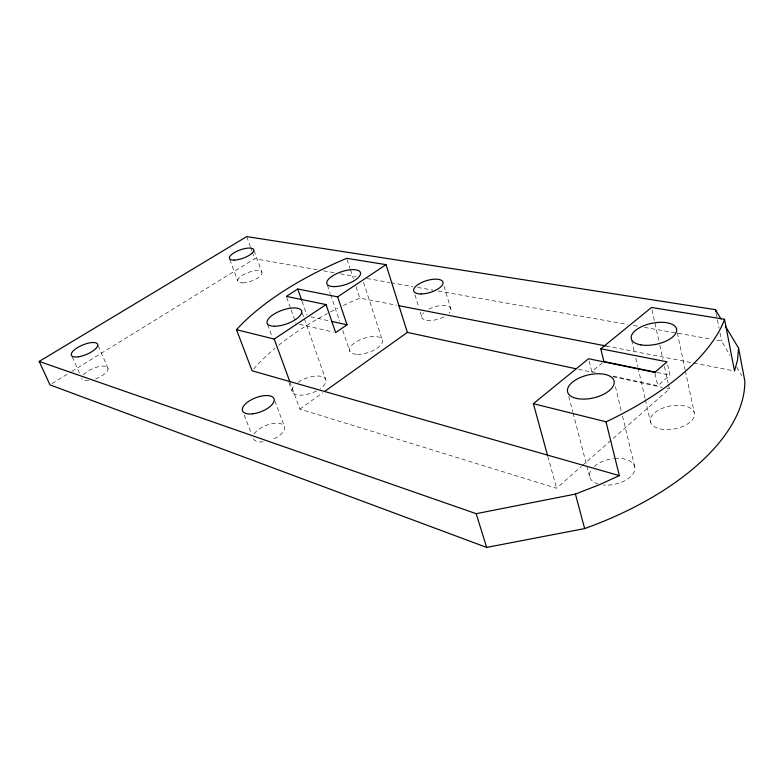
<?xml version="1.0" encoding="UTF-8"?>
<svg xmlns="http://www.w3.org/2000/svg" width="784" height="784" viewBox="0 0 784 784"><rect width="100%" height="100%" fill="white"/><g stroke="black" fill="none" stroke-linecap="round" stroke-linejoin="round"><path stroke-width="0.59" stroke-dasharray="3.92 2.94" d="M289.766 381.534L299.86 409.081L556.581 488.246L581.346 466.441M582.267 465.627L669.428 388.913L668.38 384.18M612.98 376.114L657.776 385.757L669.948 375.154L667.517 364.06M589.156 361.061L591.763 371.547L603.896 361.542M299.86 409.081L322.753 392.755M52.048 383.582L70.766 372.057M71.805 371.42L254.751 258.74L317.481 269.784M323.508 270.843L334.366 272.754M340.393 273.822L356.083 276.585M366.932 278.496L389.854 282.534M391.059 282.74L412.776 286.572M417.598 287.414L433.278 290.178M438.099 291.031L627.484 324.39M633.521 325.448L638.343 326.301M644.37 327.359L711.921 339.256M716.752 340.109L721.574 340.962L730.129 355.662M343.284 305.544A210.23 96.334 -17.1 0 1 359.797 298.096L396.586 305.25M606.11 345.999L692.448 362.786M693.654 363.021L733.324 370.744M656.972 372.478L669.948 375.154M591.763 371.547L595.291 372.312M578.474 369.303L592.841 372.4M613.186 376.781L662.245 387.365M667.027 388.394L669.428 388.913M310.738 316.795L329.476 320.93M299.488 324.302L333.308 332.073M736.852 367.216L741.742 375.614M72.236 356.896L79.449 373.066M98.265 345.881L108.094 368.519M244.196 415.05L251.105 432.827M274.87 400.977L284.474 426.604M229.839 259.622L237.846 281.152M267.618 324.498L272.215 337.042M288.943 382.641L292.285 391.765M254.104 250.733L261.905 272.303M246.725 236.592L250.341 246.558M250.743 247.666L251.948 250.988M252.34 252.095L254.751 258.74M286.738 297.508L290.766 308.808M291.168 309.935L295.989 323.498M302.291 312.934L303.898 317.5M304.3 318.647L325.634 379.24M302.085 301.389L306.828 314.894M327.467 285.317L330.211 293.432M330.603 294.588L339.648 321.254M342.794 330.534L349.87 351.399M347.096 259.445L350.085 268.54M350.458 269.676L353.447 278.771M356.063 286.728L359.797 298.096M363.541 282.387L382.063 339.345M414.971 294.843L418.852 307.465M420.263 312.052L421.674 316.648M444.077 286.18L450.908 309.278M547.791 456.239L556.581 488.246M568.782 396.479L572.771 411.816M573.075 412.992L586.559 464.873M586.863 466.049L589.617 476.662M615.411 386.6L621.349 411.277M622.486 415.971L634.648 466.48M631.688 340.295L634.707 353.368M635.795 358.121L637.715 366.442M637.99 367.637L645.105 398.537M645.379 399.722L650.583 422.311M655.022 373.498L657.776 385.757M652.023 309.837L659.54 343.99M659.795 345.166L662.911 359.317M664.469 366.412L668.125 382.994M677.307 332.965L685.098 369.636M685.353 370.822L694.154 412.227M716.115 313.139L719.075 328.212M719.977 332.847L721.574 340.962M614.832 458.503A23.089 12.769 -12.1 0 1 634.178 471.821A23.089 12.769 -12.1 0 1 603.425 485.012M598.241 484.051A23.089 12.769 -12.1 0 1 591.224 469.832M594.164 466.5A23.089 12.769 -12.1 0 1 613.666 458.611M298.008 382.376A17.816 7.899 -19.8 0 1 321.852 376.536A17.816 7.899 -19.8 0 1 320.176 388.678M316.442 390.942A17.816 7.899 -19.8 0 1 296.117 394.636A17.816 7.899 -19.8 0 1 295.058 384.797M254.202 433.924A16.68 7.722 -21.2 0 1 281.211 423.84A16.68 7.722 -21.2 0 1 271.411 439.883M263.189 441.862A16.68 7.722 -21.2 0 1 253.271 438.383M83.427 374.821A14.112 5.292 -23 0 1 106.163 366.471A14.112 5.292 -23 0 1 95.374 378.956M88.69 380.661A14.112 5.292 -23 0 1 81.81 378.251M428.809 309.161A15.151 6.409 -16.8 0 1 446.429 305.78A15.151 6.409 -16.8 0 1 449.144 313.071M443.871 316.863A15.151 6.409 -16.8 0 1 426.124 320.274A15.151 6.409 -16.8 0 1 423.566 312.875M253.575 369.048A210.23 96.334 -17.1 0 1 275.184 348.145M278.751 345.225A210.23 96.334 -17.1 0 1 327.408 313.561M330.525 311.914A210.23 96.334 -17.1 0 1 337.914 308.151M660.04 428.887A22.413 11.642 -10.6 0 0 694.506 415.265A22.413 11.642 -10.6 0 0 662.735 408.15A22.413 11.642 -10.6 0 0 660.04 428.887M357.455 354.339A17.238 7.419 -18.4 0 0 382.543 341.226A17.238 7.419 -18.4 0 0 358.043 340.775A17.238 7.419 -18.4 0 0 357.455 354.339M242.717 282.887A12.818 4.586 -19.9 0 0 261.983 273.547A12.818 4.586 -19.9 0 0 244.99 273.851A12.818 4.586 -19.9 0 0 242.717 282.887"/><path stroke-width="1.18" d="M725.435 326.281L738.567 348.096L737.519 360.042L734.53 370.979L724.524 319.264L651.504 307.485L600.799 348.772L603.896 361.542L655.787 372.233M724.524 319.264L724.073 320.744A238.591 107.486 -15.6 0 1 608.854 420.518L606.012 421.792L533.375 403.682L547.477 455.102M533.375 403.682L588.568 358.729L654.767 372.39L667.037 361.845L600.799 348.772M324.743 391.334L407.357 332.396L576.083 368.784M337.63 296.871L347.038 324.801L335.64 332.602L326.056 304.574L286.336 296.381L297.744 289.002L337.63 296.871L386.032 264.649L407.357 332.396M606.012 421.792L619.35 475.614L252.085 370.773L236.494 329.672L274.224 339.08L326.056 304.574M738.567 348.096L744.8 380.867A231.407 117.159 -15.1 0 1 584.648 528.583L486.648 547.408L49.97 384.866L39.2 361.424L246.725 236.592L715.429 309.66L721.055 319.01M619.35 475.614L599.348 484.747L575.417 494.067L476.192 513.687L39.2 361.424M386.032 264.649L346.724 258.308A213.895 91.052 -17.3 0 0 236.494 329.672M398.958 305.711L606.11 345.999M331.818 321.45L347.038 324.801M274.224 339.08L289.766 381.534M297.744 289.002L301.693 300.262M476.192 513.687L486.648 547.408M575.417 494.067L584.648 528.583M715.429 309.66L715.89 311.983M252.634 413.825A16.866 7.458 -21 0 0 274.028 398.752A16.866 7.458 -21 0 0 248.156 401.702A16.866 7.458 -21 0 0 252.634 413.825M78.273 356.808A14.249 5.086 -22.8 0 0 97.794 344.803A14.249 5.086 -22.8 0 0 77.508 347.626A14.249 5.086 -22.8 0 0 78.273 356.808M234.279 260.102A12.926 4.41 -19.8 0 0 253.751 250.792A12.926 4.41 -19.8 0 0 236.699 251.341A12.926 4.41 -19.8 0 0 234.279 260.102M421.224 293.941A15.298 6.174 -16.9 0 0 443.058 282.72A15.298 6.174 -16.9 0 0 420.655 282.995A15.298 6.174 -16.9 0 0 421.224 293.941M640.969 344.891A23.138 10.721 -11.8 0 0 676.602 331.034A23.138 10.721 -11.8 0 0 644.183 325.546A23.138 10.721 -11.8 0 0 640.969 344.891M576.73 398.478A23.873 11.789 -13.1 0 0 614.048 383.876A23.873 11.789 -13.1 0 0 581.689 376.947A23.873 11.789 -13.1 0 0 576.73 398.478M274.518 326.232A18.297 7.183 -19.7 0 0 301.722 312.551A18.297 7.183 -19.7 0 0 276.899 312.483A18.297 7.183 -19.7 0 0 274.518 326.232M334.66 286.601A17.689 6.742 -18.4 0 0 360.552 273.645A17.689 6.742 -18.4 0 0 335.728 274.106A17.689 6.742 -18.4 0 0 334.66 286.601"/></g></svg>
